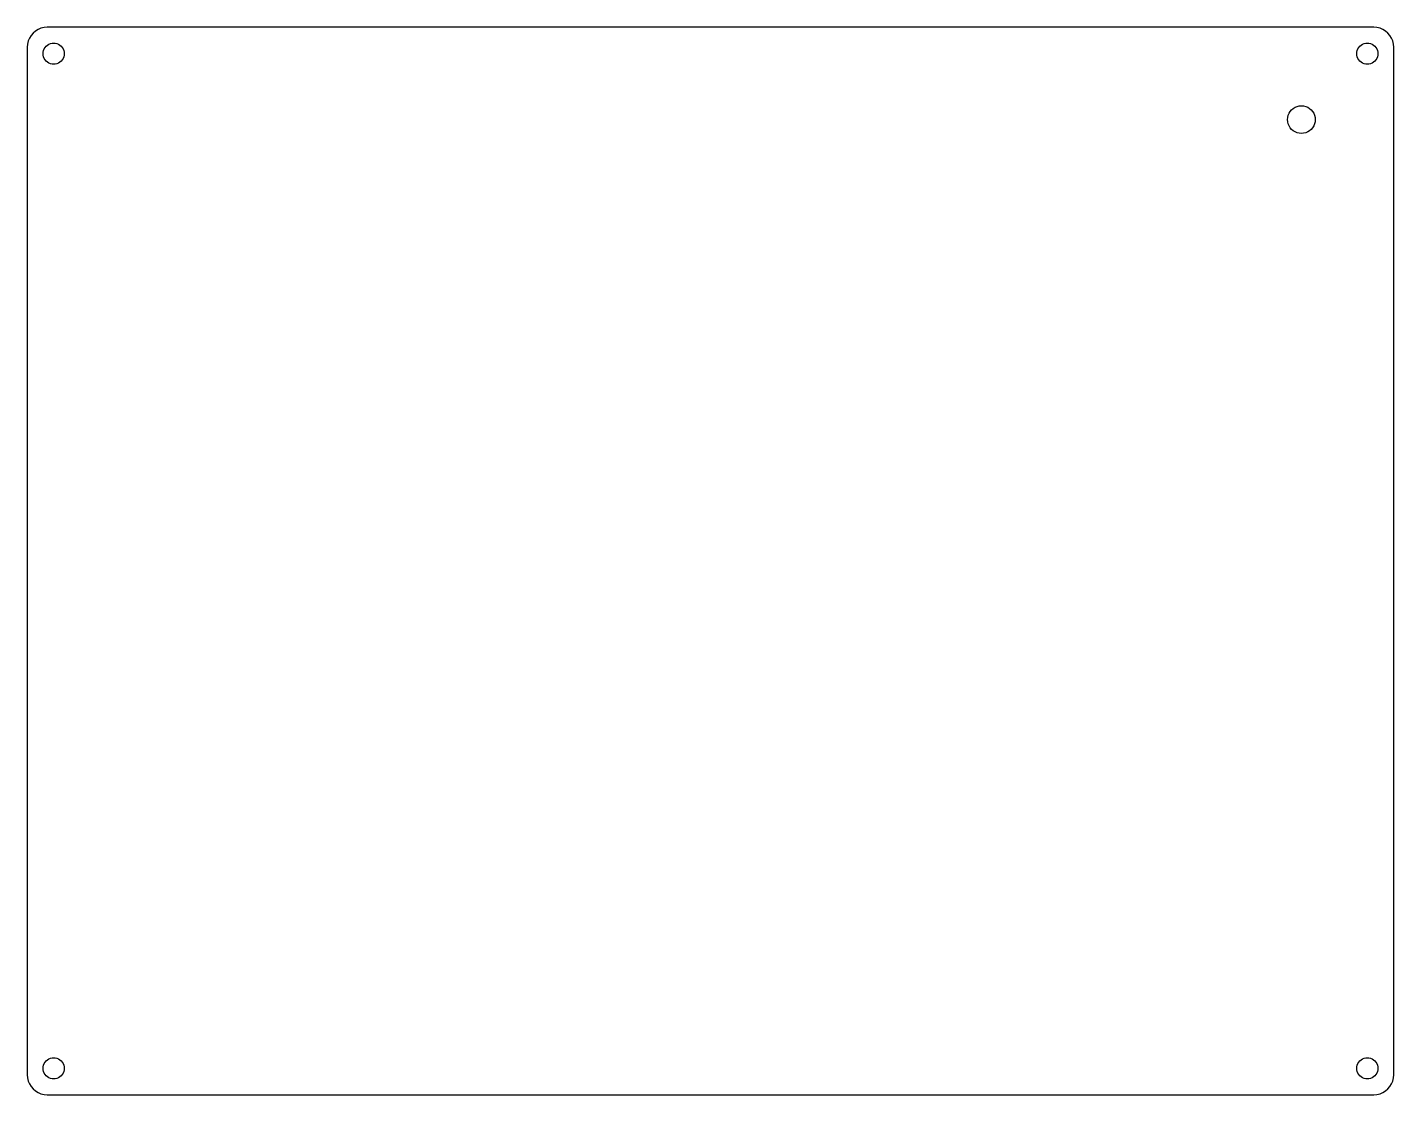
# Model space of a CAD drawing. Header units: metres. Extents: x -104 to 104, y -81 to 81.
import ezdxf

# ---------------------------------------------------------------- set-up
doc = ezdxf.new("R2010")
doc.units = ezdxf.units.M

msp = doc.modelspace()

# ---------------------------------------------------------------- linework, layer by layer
for p, q in [((-101.169, 80.9631), (-101.627, 80.8532)), ((-100.7, 81), (-101.169, 80.9631)), ((100.7, 81), (-100.7, 81)), ((101.169, 80.9631), (100.7, 81)), ((101.627, 80.8532), (101.169, 80.9631)), ((-103.553, 78.927), (-103.663, 78.4693)), ((-103.373, 79.362), (-103.553, 78.927)), ((-103.127, 79.7634), (-103.373, 79.362)), ((-102.821, 80.1213), (-103.127, 79.7634)), ((-102.463, 80.427), (-102.821, 80.1213)), ((-102.062, 80.673), (-102.463, 80.427)), ((-101.627, 80.8532), (-102.062, 80.673)), ((102.062, 80.673), (101.627, 80.8532)), ((102.463, 80.427), (102.062, 80.673)), ((102.821, 80.1213), (102.463, 80.427)), ((103.127, 79.7634), (102.821, 80.1213)), ((103.373, 79.362), (103.127, 79.7634)), ((103.553, 78.927), (103.373, 79.362)), ((103.663, 78.4693), (103.553, 78.927)), ((-103.663, 78.4693), (-103.7, 78)), ((-103.7, 78), (-103.7, -78)), ((-101.3, 77), (-101.28, 77.2503)), ((-101.28, 76.7497), (-101.3, 77)), ((-101.28, 77.2503), (-101.222, 77.4944)), ((-101.222, 76.5056), (-101.28, 76.7497)), ((-101.222, 77.4944), (-101.126, 77.7264)), ((-101.126, 77.7264), (-100.994, 77.9404)), ((-100.994, 77.9404), (-100.831, 78.1314)), ((-100.831, 78.1314), (-100.64, 78.2944)), ((-100.64, 78.2944), (-100.426, 78.4256)), ((-100.426, 78.4256), (-100.194, 78.5217)), ((-100.194, 78.5217), (-99.9503, 78.5803)), ((-99.9503, 78.5803), (-99.7, 78.6)), ((-99.7, 78.6), (-99.4497, 78.5803)), ((-99.4497, 78.5803), (-99.2056, 78.5217)), ((-99.2056, 78.5217), (-98.9736, 78.4256)), ((-98.9736, 78.4256), (-98.7595, 78.2944)), ((-98.7595, 78.2944), (-98.5686, 78.1314)), ((-98.5686, 78.1314), (-98.4056, 77.9404)), ((-98.4056, 77.9404), (-98.2744, 77.7264)), ((-98.2744, 77.7264), (-98.1783, 77.4944)), ((-98.1783, 77.4944), (-98.1197, 77.2503)), ((-98.1197, 76.7497), (-98.1783, 76.5056)), ((-98.1197, 77.2503), (-98.1, 77)), ((-98.1, 77), (-98.1197, 76.7497)), ((98.1, 77), (98.1197, 77.2503)), ((98.1197, 76.7497), (98.1, 77)), ((98.1197, 77.2503), (98.1783, 77.4944)), ((98.1783, 76.5056), (98.1197, 76.7497)), ((98.1783, 77.4944), (98.2744, 77.7264)), ((98.2744, 77.7264), (98.4056, 77.9404)), ((98.4056, 77.9404), (98.5686, 78.1314)), ((98.5686, 78.1314), (98.7595, 78.2944)), ((98.7595, 78.2944), (98.9736, 78.4256)), ((98.9736, 78.4256), (99.2056, 78.5217)), ((99.2056, 78.5217), (99.4497, 78.5803)), ((99.4497, 78.5803), (99.7, 78.6)), ((99.7, 78.6), (99.9503, 78.5803)), ((99.9503, 78.5803), (100.194, 78.5217)), ((100.194, 78.5217), (100.426, 78.4256)), ((100.426, 78.4256), (100.64, 78.2944)), ((100.64, 78.2944), (100.831, 78.1314)), ((100.831, 78.1314), (100.994, 77.9404)), ((100.994, 77.9404), (101.126, 77.7264)), ((101.126, 77.7264), (101.222, 77.4944)), ((101.222, 77.4944), (101.28, 77.2503)), ((101.28, 76.7497), (101.222, 76.5056)), ((101.28, 77.2503), (101.3, 77)), ((101.3, 77), (101.28, 76.7497)), ((103.7, 78), (103.663, 78.4693)), ((103.7, -78), (103.7, 78)), ((-101.126, 76.2736), (-101.222, 76.5056)), ((-100.994, 76.0595), (-101.126, 76.2736)), ((-100.831, 75.8686), (-100.994, 76.0595)), ((-100.64, 75.7056), (-100.831, 75.8686)), ((-100.426, 75.5744), (-100.64, 75.7056)), ((-100.194, 75.4783), (-100.426, 75.5744)), ((-99.9503, 75.4197), (-100.194, 75.4783)), ((-99.7, 75.4), (-99.9503, 75.4197)), ((-99.4497, 75.4197), (-99.7, 75.4)), ((-99.2056, 75.4783), (-99.4497, 75.4197)), ((-98.9736, 75.5744), (-99.2056, 75.4783)), ((-98.7595, 75.7056), (-98.9736, 75.5744)), ((-98.5686, 75.8686), (-98.7595, 75.7056)), ((-98.4056, 76.0595), (-98.5686, 75.8686)), ((-98.2744, 76.2736), (-98.4056, 76.0595)), ((-98.1783, 76.5056), (-98.2744, 76.2736)), ((98.2744, 76.2736), (98.1783, 76.5056)), ((98.4056, 76.0595), (98.2744, 76.2736)), ((98.5686, 75.8686), (98.4056, 76.0595)), ((98.7595, 75.7056), (98.5686, 75.8686)), ((98.9736, 75.5744), (98.7595, 75.7056)), ((99.2056, 75.4783), (98.9736, 75.5744)), ((99.4497, 75.4197), (99.2056, 75.4783)), ((99.7, 75.4), (99.4497, 75.4197)), ((99.9503, 75.4197), (99.7, 75.4)), ((100.194, 75.4783), (99.9503, 75.4197)), ((100.426, 75.5744), (100.194, 75.4783)), ((100.64, 75.7056), (100.426, 75.5744)), ((100.831, 75.8686), (100.64, 75.7056)), ((100.994, 76.0595), (100.831, 75.8686)), ((101.126, 76.2736), (100.994, 76.0595)), ((101.222, 76.5056), (101.126, 76.2736)), ((88.0011, 68.2343), (88.2151, 68.4849)), ((88.2151, 68.4849), (88.4656, 68.6989)), ((88.4656, 68.6989), (88.7466, 68.8711)), ((88.7466, 68.8711), (89.0511, 68.9972)), ((89.0511, 68.9972), (89.3715, 69.0741)), ((89.3715, 69.0741), (89.7, 69.1)), ((89.7, 69.1), (90.0285, 69.0741)), ((90.0285, 69.0741), (90.3489, 68.9972)), ((90.3489, 68.9972), (90.6534, 68.8711)), ((90.6534, 68.8711), (90.9343, 68.6989)), ((90.9343, 68.6989), (91.1849, 68.4849)), ((91.1849, 68.4849), (91.3989, 68.2343)), ((87.6, 67), (87.6258, 67.3285)), ((87.6258, 66.6715), (87.6, 67)), ((87.6258, 67.3285), (87.7028, 67.6489)), ((87.7028, 66.3511), (87.6258, 66.6715)), ((87.7028, 67.6489), (87.8289, 67.9534)), ((87.8289, 67.9534), (88.0011, 68.2343)), ((91.3989, 68.2343), (91.5711, 67.9534)), ((91.5711, 67.9534), (91.6972, 67.6489)), ((91.6972, 67.6489), (91.7741, 67.3285)), ((91.7741, 66.6715), (91.6972, 66.3511)), ((91.7741, 67.3285), (91.8, 67)), ((91.8, 67), (91.7741, 66.6715)), ((87.8289, 66.0466), (87.7028, 66.3511)), ((88.0011, 65.7656), (87.8289, 66.0466)), ((88.2151, 65.5151), (88.0011, 65.7656)), ((88.4656, 65.3011), (88.2151, 65.5151)), ((88.7466, 65.1289), (88.4656, 65.3011)), ((89.0511, 65.0028), (88.7466, 65.1289)), ((89.3715, 64.9258), (89.0511, 65.0028)), ((89.7, 64.9), (89.3715, 64.9258)), ((90.0285, 64.9258), (89.7, 64.9)), ((90.3489, 65.0028), (90.0285, 64.9258)), ((90.6534, 65.1289), (90.3489, 65.0028)), ((90.9343, 65.3011), (90.6534, 65.1289)), ((91.1849, 65.5151), (90.9343, 65.3011)), ((91.3989, 65.7656), (91.1849, 65.5151)), ((91.5711, 66.0466), (91.3989, 65.7656)), ((91.6972, 66.3511), (91.5711, 66.0466)), ((-101.28, -76.7497), (-101.222, -76.5056)), ((-101.222, -76.5056), (-101.126, -76.2736)), ((-101.126, -76.2736), (-100.994, -76.0595)), ((-100.994, -76.0595), (-100.831, -75.8686)), ((-100.831, -75.8686), (-100.64, -75.7056)), ((-100.64, -75.7056), (-100.426, -75.5744)), ((-100.426, -75.5744), (-100.194, -75.4783)), ((-100.194, -75.4783), (-99.9503, -75.4197)), ((-99.9503, -75.4197), (-99.7, -75.4)), ((-99.7, -75.4), (-99.4497, -75.4197)), ((-99.4497, -75.4197), (-99.2056, -75.4783)), ((-99.2056, -75.4783), (-98.9736, -75.5744)), ((-98.9736, -75.5744), (-98.7595, -75.7056)), ((-98.7595, -75.7056), (-98.5686, -75.8686)), ((-98.5686, -75.8686), (-98.4056, -76.0595)), ((-98.4056, -76.0595), (-98.2744, -76.2736)), ((-98.2744, -76.2736), (-98.1783, -76.5056)), ((-98.1783, -76.5056), (-98.1197, -76.7497)), ((98.1197, -76.7497), (98.1783, -76.5056)), ((98.1783, -76.5056), (98.2744, -76.2736)), ((98.2744, -76.2736), (98.4056, -76.0595)), ((98.4056, -76.0595), (98.5686, -75.8686)), ((98.5686, -75.8686), (98.7595, -75.7056)), ((98.7595, -75.7056), (98.9736, -75.5744)), ((98.9736, -75.5744), (99.2056, -75.4783)), ((99.2056, -75.4783), (99.4497, -75.4197)), ((99.4497, -75.4197), (99.7, -75.4)), ((99.7, -75.4), (99.9503, -75.4197)), ((99.9503, -75.4197), (100.194, -75.4783)), ((100.194, -75.4783), (100.426, -75.5744)), ((100.426, -75.5744), (100.64, -75.7056)), ((100.64, -75.7056), (100.831, -75.8686)), ((100.831, -75.8686), (100.994, -76.0595)), ((100.994, -76.0595), (101.126, -76.2736)), ((101.126, -76.2736), (101.222, -76.5056)), ((101.222, -76.5056), (101.28, -76.7497)), ((-103.7, -78), (-103.663, -78.4693)), ((-103.663, -78.4693), (-103.553, -78.927)), ((-101.3, -77), (-101.28, -76.7497)), ((-101.28, -77.2503), (-101.3, -77)), ((-101.222, -77.4944), (-101.28, -77.2503)), ((-101.126, -77.7264), (-101.222, -77.4944)), ((-100.994, -77.9404), (-101.126, -77.7264)), ((-100.831, -78.1314), (-100.994, -77.9404)), ((-100.64, -78.2944), (-100.831, -78.1314)), ((-100.426, -78.4256), (-100.64, -78.2944)), ((-100.194, -78.5217), (-100.426, -78.4256)), ((-99.9503, -78.5803), (-100.194, -78.5217)), ((-99.7, -78.6), (-99.9503, -78.5803)), ((-99.4497, -78.5803), (-99.7, -78.6)), ((-99.2056, -78.5217), (-99.4497, -78.5803)), ((-98.9736, -78.4256), (-99.2056, -78.5217)), ((-98.7595, -78.2944), (-98.9736, -78.4256)), ((-98.5686, -78.1314), (-98.7595, -78.2944)), ((-98.4056, -77.9404), (-98.5686, -78.1314)), ((-98.2744, -77.7264), (-98.4056, -77.9404)), ((-98.1783, -77.4944), (-98.2744, -77.7264)), ((-98.1197, -77.2503), (-98.1783, -77.4944)), ((-98.1197, -76.7497), (-98.1, -77)), ((-98.1, -77), (-98.1197, -77.2503)), ((98.1, -77), (98.1197, -76.7497)), ((98.1197, -77.2503), (98.1, -77)), ((98.1783, -77.4944), (98.1197, -77.2503)), ((98.2744, -77.7264), (98.1783, -77.4944)), ((98.4056, -77.9404), (98.2744, -77.7264)), ((98.5686, -78.1314), (98.4056, -77.9404)), ((98.7595, -78.2944), (98.5686, -78.1314)), ((98.9736, -78.4256), (98.7595, -78.2944)), ((99.2056, -78.5217), (98.9736, -78.4256)), ((99.4497, -78.5803), (99.2056, -78.5217)), ((99.7, -78.6), (99.4497, -78.5803)), ((99.9503, -78.5803), (99.7, -78.6)), ((100.194, -78.5217), (99.9503, -78.5803)), ((100.426, -78.4256), (100.194, -78.5217)), ((100.64, -78.2944), (100.426, -78.4256)), ((100.831, -78.1314), (100.64, -78.2944)), ((100.994, -77.9404), (100.831, -78.1314)), ((101.126, -77.7264), (100.994, -77.9404)), ((101.222, -77.4944), (101.126, -77.7264)), ((101.28, -77.2503), (101.222, -77.4944)), ((101.28, -76.7497), (101.3, -77)), ((101.3, -77), (101.28, -77.2503)), ((103.553, -78.927), (103.663, -78.4693)), ((103.663, -78.4693), (103.7, -78)), ((-103.553, -78.927), (-103.373, -79.362)), ((-103.373, -79.362), (-103.127, -79.7634)), ((-103.127, -79.7634), (-102.821, -80.1213)), ((-102.821, -80.1213), (-102.463, -80.427)), ((-102.463, -80.427), (-102.062, -80.673)), ((-102.062, -80.673), (-101.627, -80.8532)), ((-101.627, -80.8532), (-101.169, -80.9631)), ((101.169, -80.9631), (101.627, -80.8532)), ((101.627, -80.8532), (102.062, -80.673)), ((102.062, -80.673), (102.463, -80.427)), ((102.463, -80.427), (102.821, -80.1213)), ((102.821, -80.1213), (103.127, -79.7634)), ((103.127, -79.7634), (103.373, -79.362)), ((103.373, -79.362), (103.553, -78.927)), ((-101.169, -80.9631), (-100.7, -81)), ((-100.7, -81), (100.7, -81)), ((100.7, -81), (101.169, -80.9631))]:
    msp.add_line(p, q)

doc.saveas('drawing.dxf')
